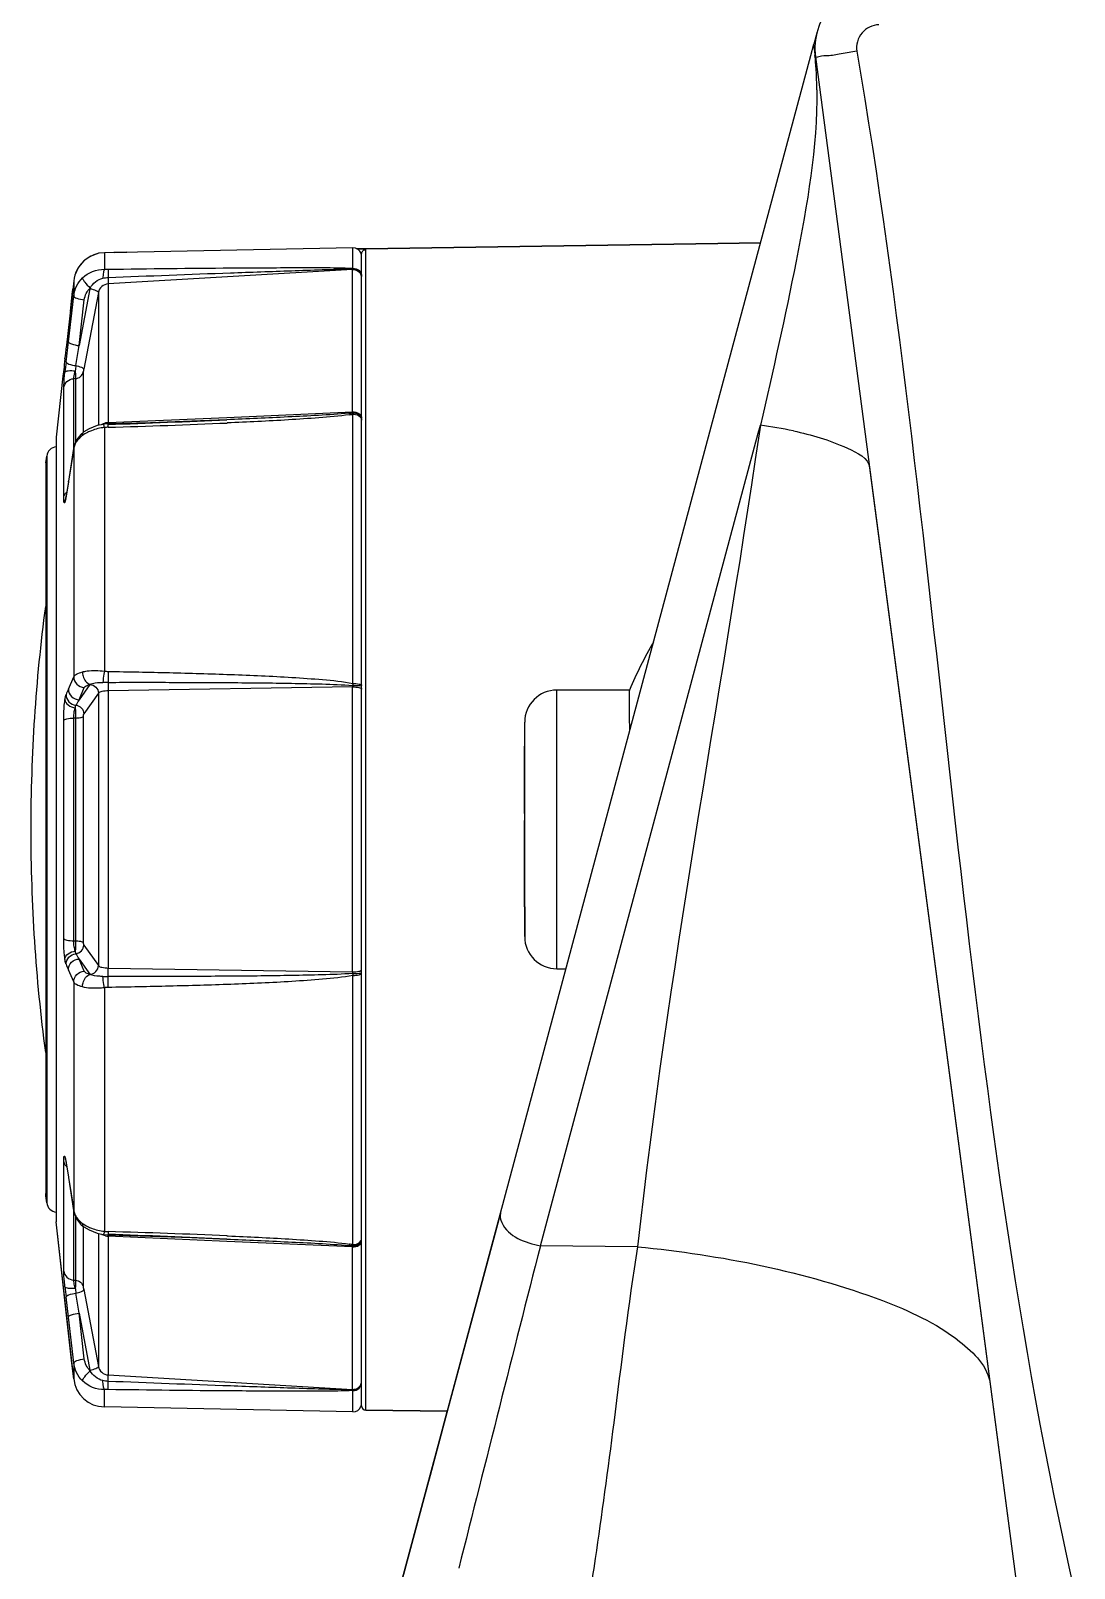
# Model space of a CAD drawing. Header units: millimetres. Extents: x 473 to 3963, y -1329 to 3488.
# Drawn here: x 492.9 to 541.5, y 1403 to 1474.7 of the extents above; entities that cross this region are included whole.
import ezdxf

# ---------------------------------------------------------------- set-up
doc = ezdxf.new("R2010")
doc.units = ezdxf.units.MM
doc.header["$LTSCALE"] = 392.37
doc.layers.get('0').update_dxf_attribs({"linetype": 'CONTINUOUS'})

msp = doc.modelspace()

# ---------------------------------------------------------------- linework, layer by layer
at = {"linetype": 'Continuous'}
for p, q in [((529.513, 1474.671), (529.359, 1474.094)), ((529.216, 1473.562), (529.359, 1474.094)), ((529.437, 1473.503), (529.359, 1474.094)), ((524.747, 1456.881), (529.216, 1473.562)), ((529.437, 1473.503), (538.926, 1401.423)), ((507.87, 1464.588), (496.285, 1464.366)), ((507.87, 1464.588), (496.285, 1464.365)), ((507.87, 1463.642), (507.87, 1464.588)), ((507.87, 1464.588), (507.87, 1464.588)), ((508.051, 1464.543), (508.476, 1464.549)), ((508.476, 1464.549), (508.051, 1464.543)), ((508.475, 1410.382), (508.476, 1464.51)), ((508.476, 1464.549), (524.88, 1464.79)), ((524.88, 1464.79), (508.476, 1464.549)), ((524.88, 1464.79), (526.873, 1464.819)), ((526.873, 1464.819), (524.88, 1464.79)), ((495.627, 1464.193), (495.486, 1464.094)), ((495.75, 1464.242), (495.649, 1464.206)), ((496.285, 1464.366), (496.023, 1464.336)), ((496.285, 1464.365), (496.285, 1464.366)), ((496.285, 1464.365), (496.285, 1463.595)), ((496.749, 1464.377), (497.325, 1464.386)), ((497.325, 1464.386), (496.749, 1464.377)), ((496.749, 1464.377), (496.749, 1464.375)), ((508.278, 1464.188), (508.278, 1464.31)), ((508.278, 1464.188), (508.278, 1464.31)), ((508.278, 1463.257), (508.278, 1464.188)), ((508.278, 1463.257), (508.278, 1464.188)), ((494.852, 1463.057), (494.52, 1460.06)), ((494.871, 1463.18), (494.852, 1463.057)), ((494.852, 1463.057), (494.852, 1462.349)), ((507.853, 1463.582), (496.468, 1462.909)), ((507.853, 1463.582), (507.854, 1463.608)), ((507.853, 1456.937), (507.853, 1463.582)), ((508.278, 1463.25), (508.278, 1463.257)), ((508.278, 1463.25), (508.278, 1463.257)), ((508.278, 1463.198), (508.278, 1463.25)), ((508.278, 1463.198), (508.278, 1463.25)), ((508.278, 1460.016), (508.278, 1463.198)), ((508.278, 1460.016), (508.278, 1463.198)), ((494.607, 1460.215), (494.852, 1462.349)), ((494.788, 1462.568), (494.695, 1461.641)), ((494.798, 1462.567), (494.788, 1462.568)), ((495.613, 1462.687), (495.104, 1460.032)), ((496.006, 1462.514), (495.319, 1458.93)), ((496.006, 1462.514), (496.006, 1456.311)), ((496.468, 1462.909), (496.468, 1456.445)), ((495.104, 1460.032), (495.349, 1462.166)), ((494.499, 1459.273), (494.607, 1460.215)), ((494.447, 1459.416), (494.432, 1459.284)), ((494.52, 1460.06), (494.512, 1459.987)), ((494.957, 1459.098), (495.104, 1460.032)), ((508.278, 1459.945), (508.278, 1460.016)), ((508.278, 1459.945), (508.278, 1460.016)), ((508.278, 1458.615), (508.278, 1459.945)), ((508.278, 1458.615), (508.278, 1459.945)), ((494.378, 1458.813), (494.354, 1458.61)), ((494.39, 1458.917), (494.378, 1458.813)), ((494.403, 1459.033), (494.39, 1458.917)), ((494.416, 1459.142), (494.403, 1459.033)), ((494.432, 1459.284), (494.416, 1459.142)), ((495.3, 1458.807), (495.3, 1456.003)), ((494.354, 1458.61), (494.038, 1455.766)), ((494.354, 1458.61), (494.038, 1455.766)), ((494.388, 1452.973), (494.388, 1458.063)), ((494.932, 1458.494), (494.854, 1458.489)), ((494.854, 1455.272), (494.854, 1458.489)), ((494.932, 1458.494), (494.932, 1455.509)), ((508.278, 1458.566), (508.278, 1458.615)), ((508.278, 1458.566), (508.278, 1458.615)), ((508.278, 1458.495), (508.278, 1458.566)), ((508.278, 1458.495), (508.278, 1458.566)), ((508.278, 1456.651), (508.278, 1458.495)), ((508.278, 1456.728), (508.278, 1458.495)), ((496.468, 1456.445), (501.988, 1456.684)), ((501.988, 1456.684), (507.853, 1456.937)), ((501.993, 1456.571), (501.993, 1456.571)), ((507.87, 1444.275), (507.87, 1456.833)), ((508.278, 1456.651), (508.278, 1456.728)), ((508.278, 1456.56), (508.278, 1456.651)), ((508.278, 1456.56), (508.278, 1456.651)), ((508.278, 1456.547), (508.278, 1456.56)), ((508.278, 1456.547), (508.278, 1456.56)), ((508.278, 1455.446), (508.278, 1456.547)), ((508.278, 1455.446), (508.278, 1456.547)), ((514.747, 1419.563), (524.747, 1456.881)), ((495.327, 1456.003), (495.185, 1455.885)), ((495.3, 1456.003), (495.3, 1455.981)), ((495.326, 1456.003), (495.327, 1456.003)), ((496.229, 1456.358), (496.229, 1456.358)), ((496.285, 1456.21), (496.285, 1444.851)), ((496.47, 1456.377), (496.454, 1456.376)), ((496.454, 1456.376), (496.454, 1456.376)), ((496.454, 1456.351), (496.454, 1456.376)), ((496.454, 1456.376), (496.454, 1456.376)), ((496.458, 1456.225), (496.454, 1456.351)), ((517.234, 1420.371), (526.768, 1455.951)), ((526.768, 1455.951), (526.865, 1456.314)), ((526.865, 1456.314), (526.806, 1455.912)), ((494.038, 1455.766), (494.038, 1455.446)), ((494.038, 1455.446), (494.038, 1455.316)), ((494.038, 1455.316), (494.038, 1455.272)), ((494.038, 1455.272), (494.038, 1421.751)), ((494.849, 1455.233), (494.61, 1453.709)), ((494.852, 1455.233), (494.613, 1453.709)), ((494.855, 1455.272), (494.849, 1455.233)), ((494.852, 1455.233), (494.855, 1455.272)), ((494.852, 1455.233), (494.852, 1444.582)), ((494.854, 1455.264), (494.854, 1455.272)), ((494.887, 1455.41), (494.855, 1455.272)), ((494.855, 1455.272), (494.855, 1455.272)), ((508.278, 1455.316), (508.278, 1455.446)), ((508.278, 1455.316), (508.278, 1455.446)), ((508.278, 1444.217), (508.278, 1455.316)), ((508.278, 1444.175), (508.278, 1455.316)), ((493.555, 1454.562), (493.548, 1454.44)), ((493.555, 1454.562), (493.548, 1454.44)), ((493.548, 1454.44), (493.548, 1454.289)), ((493.555, 1454.562), (493.594, 1454.876)), ((493.594, 1454.876), (493.555, 1454.562)), ((493.555, 1454.562), (493.555, 1454.351)), ((493.594, 1454.876), (493.594, 1454.662)), ((493.594, 1454.662), (493.594, 1454.562)), ((493.594, 1454.562), (493.594, 1454.44)), ((493.594, 1454.44), (493.594, 1454.289)), ((493.548, 1454.289), (493.548, 1454.231)), ((493.548, 1454.231), (493.548, 1420.7)), ((493.555, 1454.351), (493.555, 1454.289)), ((493.555, 1454.289), (493.555, 1420.642)), ((493.594, 1454.289), (493.594, 1420.642)), ((494.607, 1453.67), (494.505, 1453.022)), ((494.604, 1453.67), (494.579, 1453.511)), ((494.61, 1453.709), (494.604, 1453.67)), ((494.613, 1453.709), (494.607, 1453.67)), ((494.607, 1453.67), (494.61, 1453.709)), ((494.61, 1453.709), (494.61, 1453.709)), ((531.961, 1454.329), (537.587, 1411.593)), ((494.491, 1452.96), (494.479, 1452.898)), ((494.502, 1453.023), (494.491, 1452.96)), ((494.499, 1452.983), (494.502, 1453.023)), ((494.505, 1453.022), (494.499, 1452.983)), ((494.502, 1453.023), (494.502, 1453.023)), ((494.447, 1452.739), (494.471, 1452.862)), ((494.471, 1452.862), (494.471, 1452.862)), ((494.479, 1452.898), (494.474, 1452.877)), ((494.607, 1444.011), (494.852, 1444.582)), ((495.613, 1444.224), (495.104, 1443.512)), ((495.104, 1443.512), (495.349, 1444.084)), ((496.006, 1443.82), (495.319, 1442.859)), ((496.006, 1443.82), (496.006, 1431.112)), ((507.853, 1444.11), (496.468, 1443.93)), ((496.468, 1443.93), (496.468, 1431.001)), ((507.853, 1430.821), (507.853, 1444.11)), ((508.278, 1444.175), (508.278, 1444.217)), ((508.278, 1444.156), (508.278, 1444.175)), ((508.278, 1444.156), (508.278, 1444.175)), ((508.278, 1444.012), (508.278, 1444.156)), ((508.278, 1444.012), (508.278, 1444.156)), ((508.278, 1430.919), (508.278, 1444.012)), ((508.278, 1430.919), (508.278, 1444.012)), ((520.761, 1443.966), (517.378, 1443.966)), ((517.378, 1437.466), (517.378, 1443.966)), ((520.761, 1443.966), (520.761, 1443.95)), ((494.388, 1432.376), (494.388, 1442.555)), ((494.932, 1442.662), (494.854, 1442.66)), ((494.854, 1432.271), (494.854, 1442.66)), ((494.932, 1442.662), (494.932, 1432.269)), ((495.3, 1442.739), (495.3, 1432.192)), ((515.878, 1441.309), (515.878, 1442.465)), ((515.878, 1441.355), (515.868, 1441.355)), ((515.868, 1441.309), (515.868, 1441.355)), ((515.868, 1441.278), (515.868, 1441.309)), ((515.878, 1441.309), (515.868, 1441.309)), ((515.868, 1438.609), (515.868, 1441.278)), ((515.878, 1441.278), (515.878, 1441.309)), ((515.878, 1438.609), (515.878, 1441.278)), ((515.868, 1438.209), (515.868, 1438.609)), ((515.878, 1438.609), (515.868, 1438.609)), ((515.878, 1438.209), (515.878, 1438.609)), ((515.878, 1438.209), (515.868, 1438.209)), ((515.878, 1437.876), (515.868, 1437.876)), ((515.868, 1437.811), (515.868, 1437.876)), ((515.878, 1438.18), (515.878, 1438.209)), ((515.878, 1437.466), (515.878, 1438.18)), ((515.878, 1437.811), (515.868, 1437.811)), ((515.868, 1437.537), (515.868, 1437.811)), ((515.868, 1437.466), (515.868, 1437.537)), ((515.868, 1436.759), (515.868, 1437.466)), ((515.878, 1435.655), (515.878, 1437.466)), ((517.378, 1430.966), (517.378, 1437.466)), ((515.868, 1436.056), (515.868, 1436.759)), ((515.878, 1436.759), (515.868, 1436.759)), ((515.868, 1436.014), (515.868, 1436.056)), ((515.868, 1435.927), (515.868, 1436.014)), ((515.868, 1435.804), (515.868, 1435.927)), ((515.868, 1435.745), (515.868, 1435.804)), ((515.868, 1435.675), (515.868, 1435.745)), ((515.878, 1435.745), (515.868, 1435.745)), ((515.878, 1435.655), (515.868, 1435.655)), ((515.868, 1434.255), (515.868, 1435.655)), ((515.878, 1434.255), (515.878, 1435.655)), ((515.878, 1434.255), (515.868, 1434.255)), ((515.868, 1433.987), (515.868, 1434.255)), ((515.868, 1433.855), (515.868, 1433.987)), ((515.878, 1433.855), (515.868, 1433.855)), ((515.878, 1433.987), (515.878, 1434.255)), ((515.878, 1433.855), (515.878, 1433.987)), ((515.878, 1432.467), (515.878, 1433.855)), ((515.878, 1433.855), (515.878, 1432.467)), ((494.854, 1432.271), (494.932, 1432.269)), ((495.349, 1430.847), (495.104, 1431.419)), ((495.104, 1431.419), (495.613, 1430.707)), ((495.319, 1432.072), (496.006, 1431.112)), ((494.852, 1430.349), (494.607, 1430.92)), ((496.468, 1431.001), (507.853, 1430.821)), ((508.278, 1430.775), (508.278, 1430.919)), ((508.278, 1430.775), (508.278, 1430.919)), ((508.278, 1430.756), (508.278, 1430.775)), ((508.278, 1430.756), (508.278, 1430.775)), ((508.278, 1419.616), (508.278, 1430.756)), ((508.278, 1419.616), (508.278, 1430.756)), ((517.378, 1430.966), (517.802, 1430.966)), ((494.852, 1430.349), (494.852, 1419.699)), ((496.285, 1430.08), (496.285, 1418.721)), ((507.87, 1418.099), (507.87, 1430.656)), ((494.447, 1422.192), (494.471, 1422.068)), ((494.038, 1421.751), (494.038, 1419.659)), ((494.388, 1416.868), (494.388, 1421.958)), ((494.471, 1422.068), (494.471, 1422.068)), ((494.495, 1421.947), (494.502, 1421.908)), ((494.499, 1421.948), (494.505, 1421.909)), ((494.499, 1421.948), (494.502, 1421.908)), ((494.502, 1421.908), (494.502, 1421.908)), ((494.505, 1421.909), (494.607, 1421.261)), ((494.577, 1421.427), (494.604, 1421.261)), ((493.548, 1420.7), (493.548, 1420.642)), ((494.604, 1421.261), (494.61, 1421.222)), ((494.607, 1421.261), (494.613, 1421.222)), ((494.607, 1421.261), (494.61, 1421.222)), ((494.61, 1421.222), (494.849, 1419.698)), ((494.61, 1421.222), (494.61, 1421.222)), ((494.613, 1421.222), (494.852, 1419.699)), ((493.548, 1420.642), (493.548, 1420.491)), ((493.555, 1420.369), (493.548, 1420.491)), ((493.555, 1420.369), (493.548, 1420.491)), ((493.555, 1420.642), (493.555, 1420.58)), ((493.555, 1420.58), (493.555, 1420.369)), ((493.555, 1420.369), (493.594, 1420.055)), ((493.594, 1420.055), (493.555, 1420.369)), ((493.594, 1420.642), (493.594, 1420.491)), ((493.594, 1420.491), (493.594, 1420.369)), ((493.594, 1420.369), (493.594, 1420.269)), ((493.594, 1420.269), (493.594, 1420.055)), ((516.609, 1418.039), (517.234, 1420.371)), ((494.038, 1419.659), (494.038, 1419.616)), ((494.038, 1419.616), (494.038, 1419.486)), ((494.038, 1419.486), (494.038, 1419.166)), ((494.849, 1419.698), (494.855, 1419.659)), ((494.852, 1419.699), (494.855, 1419.659)), ((494.854, 1419.659), (494.854, 1419.667)), ((494.854, 1416.442), (494.854, 1419.659)), ((494.855, 1419.659), (494.884, 1419.532)), ((494.855, 1419.659), (494.855, 1419.659)), ((494.932, 1419.423), (494.932, 1416.438)), ((508.278, 1419.565), (508.278, 1419.616)), ((508.278, 1419.486), (508.278, 1419.616)), ((508.278, 1419.486), (508.278, 1419.565)), ((508.278, 1418.384), (508.278, 1419.486)), ((508.278, 1418.541), (508.278, 1419.486)), ((509.702, 1400.736), (514.747, 1419.563)), ((514.747, 1419.563), (514.499, 1418.636)), ((494.852, 1411.833), (494.038, 1419.166)), ((494.77, 1412.573), (494.038, 1419.166)), ((495.177, 1419.053), (495.209, 1419.027)), ((495.209, 1419.027), (495.327, 1418.928)), ((495.3, 1418.95), (495.3, 1418.928)), ((495.3, 1418.928), (495.3, 1416.124)), ((495.326, 1418.928), (495.327, 1418.928)), ((496.006, 1418.62), (496.006, 1412.417)), ((496.229, 1418.574), (496.229, 1418.574)), ((496.436, 1418.555), (496.454, 1418.555)), ((496.458, 1418.706), (496.454, 1418.58)), ((496.454, 1418.58), (496.454, 1418.555)), ((496.454, 1418.555), (496.47, 1418.554)), ((496.454, 1418.555), (496.454, 1418.555)), ((501.999, 1418.509), (502.049, 1418.507)), ((508.278, 1418.384), (508.278, 1418.541)), ((514.499, 1418.636), (512.253, 1410.255)), ((496.468, 1418.486), (496.468, 1412.022)), ((501.988, 1418.247), (496.468, 1418.486)), ((507.853, 1417.994), (501.988, 1418.247)), ((501.993, 1418.36), (501.993, 1418.36)), ((507.853, 1411.349), (507.853, 1417.994)), ((508.278, 1418.371), (508.278, 1418.384)), ((508.278, 1418.371), (508.278, 1418.384)), ((508.278, 1418.28), (508.278, 1418.371)), ((508.278, 1418.28), (508.278, 1418.371)), ((508.278, 1411.733), (508.278, 1418.28)), ((508.278, 1411.733), (508.278, 1418.28)), ((521.143, 1417.999), (516.609, 1418.039)), ((494.854, 1416.442), (494.932, 1416.438)), ((494.607, 1414.716), (494.499, 1415.658)), ((495.104, 1414.899), (494.957, 1415.834)), ((495.319, 1416.001), (496.006, 1412.417)), ((494.852, 1412.582), (494.607, 1414.716)), ((495.349, 1412.765), (495.104, 1414.899)), ((495.104, 1414.899), (495.613, 1412.244)), ((494.852, 1411.833), (494.77, 1412.573)), ((494.852, 1412.582), (494.852, 1411.833)), ((496.285, 1410.526), (496.285, 1411.336)), ((496.468, 1412.022), (507.853, 1411.349)), ((507.854, 1411.323), (507.853, 1411.349)), ((508.278, 1411.681), (508.278, 1411.733)), ((508.278, 1411.681), (508.278, 1411.733)), ((508.278, 1411.674), (508.278, 1411.681)), ((508.278, 1411.674), (508.278, 1411.681)), ((508.278, 1411.634), (508.278, 1411.674)), ((508.278, 1410.742), (508.278, 1411.674)), ((508.278, 1410.846), (508.278, 1411.634)), ((537.587, 1411.593), (538.926, 1401.423)), ((507.87, 1410.303), (507.87, 1411.289)), ((508.278, 1410.703), (508.278, 1410.846)), ((508.278, 1410.703), (508.278, 1410.742)), ((508.278, 1410.582), (508.278, 1410.703)), ((508.278, 1410.582), (508.278, 1410.703)), ((507.87, 1410.303), (496.285, 1410.526)), ((508.475, 1410.382), (512.272, 1410.326)), ((512.272, 1410.326), (508.475, 1410.382)), ((512.253, 1410.255), (511.467, 1407.323)), ((511.467, 1407.323), (512.252, 1410.252)), ((512.252, 1410.252), (512.272, 1410.326)), ((512.252, 1410.252), (512.272, 1410.326)), ((512.252, 1410.252), (512.272, 1410.326)), ((512.272, 1410.326), (512.253, 1410.255)), ((512.272, 1410.326), (512.253, 1410.255)), ((511.467, 1407.323), (511.35, 1406.886)), ((511.35, 1406.886), (509.702, 1400.736))]:
    msp.add_line(p, q, dxfattribs=at)
for points in [[(496.285, 1464.366), (496.027, 1464.338), (495.654, 1464.21), (495.327, 1463.986), (495.072, 1463.683), (494.907, 1463.323), (494.871, 1463.18)], [(495.649, 1464.206), (495.643, 1464.204), (495.627, 1464.193)], [(496.023, 1464.336), (496.016, 1464.336), (495.977, 1464.322)], [(495.62, 1462.718), (495.616, 1462.703), (495.613, 1462.687)], [(501.993, 1456.571), (500.357, 1456.505), (498.436, 1456.437), (496.47, 1456.377)], [(495.185, 1455.885), (495.001, 1455.66), (494.887, 1455.41)], [(496.229, 1456.358), (495.953, 1456.3), (495.575, 1456.153), (495.326, 1456.003)], [(496.454, 1456.376), (496.289, 1456.365), (496.229, 1456.358)], [(494.579, 1453.511), (494.534, 1453.226), (494.502, 1453.023)], [(494.474, 1452.877), (494.471, 1452.864), (494.471, 1452.862)], [(495.62, 1444.232), (495.616, 1444.228), (495.613, 1444.224)], [(495.613, 1430.707), (495.616, 1430.703), (495.62, 1430.699)], [(494.471, 1422.069), (494.47, 1422.07), (494.474, 1422.057), (494.482, 1422.019), (494.493, 1421.958), (494.495, 1421.947)], [(494.502, 1421.908), (494.532, 1421.712), (494.577, 1421.427)], [(494.884, 1419.532), (494.996, 1419.28), (495.177, 1419.053)], [(495.326, 1418.928), (495.568, 1418.782), (495.945, 1418.634), (496.229, 1418.574)], [(496.229, 1418.574), (496.279, 1418.567), (496.436, 1418.555)], [(496.47, 1418.554), (498.429, 1418.494), (500.354, 1418.426), (501.993, 1418.36)], [(495.613, 1412.244), (495.616, 1412.228), (495.62, 1412.213)]]:
    msp.add_lwpolyline(points, dxfattribs=at)
for centre, radius, start, end in [((532.411, 1473.894), 3, 90.5, 187.5), ((511.89, 1471.785), 17.613, 3.54807, 5.80292), ((512.985, 1471.866), 16.515, 0.35249, 3.50058), ((507.878, 1464.188), 0.4, 22.3527, 91.09295), ((507.878, 1464.188), 0.4, 17.35166, 91.1236), ((496.314, 1462.895), 1.47, 91.1153, 168.81043), ((496.779, 1462.377), 2, 90.84, 91.377), ((507.876, 1464.188), 0.402, 0.06582, 17.25823), ((507.9, 1463.196), 0.378, 7.96203, 24.10399), ((507.91, 1463.198), 0.368, 0.02669, 7.95649), ((496.768, 1462.37), 1.99, 172.817, 174.28253), ((496.779, 1462.377), 2, 173.06302, 174.28941), ((496.779, 1462.377), 2, 172.12249, 173.06302), ((496.775, 1462.369), 1.998, 171.67452, 172.81728), ((496.775, 1462.369), 1.998, 171.67452, 172.81728), ((299.873, 1481.627), 195.838, 353.48771, 353.65583), ((530.796, 1455.105), 36.536, 173.44928, 174.2048), ((511.227, 1457.084), 16.395, 172.94424, 173.79032), ((465.286, 2312.608), 856.824, 272.084691, 272.455361), ((506.354, 1472.291), 15.472, 274.93221, 275.36701), ((506.807, 1463.138), 6.394, 278.02845, 279.5692), ((506.706, 1468.523), 11.688, 275.37727, 275.63383), ((510.14, 1456.938), 2.287, 180.01414, 181.15695), ((508.039, 1456.536), 0.241, 26.79568, 30.46135), ((496.496, 1455.755), 0.69, 94.27792, 103.23423), ((496.498, 1455.74), 0.705, 92.44225, 94.32716), ((485.928, 1830.597), 374.521, 271.61117, 272.4613), ((524.546, 1437.831), 18.628, 78.04156, 82.8498), ((494.09, 1454.816), 0.5, 96.13351, 173), ((494.09, 1454.816), 0.5, 96.13352, 173), ((495.584, 1455.117), 0.741, 168.08732, 170.99826), ((491.14, 1453.509), 3.4, 349.3705, 351.10251), ((492.028, 1453.346), 2.496, 349.13491, 349.29316), ((572.852, 1437.466), 80, 172.52774, 180), ((539.174, 1436.158), 20, 149.85155, 157.02155), ((496.61, 1419.639), 24.687, 90.36192, 90.91607), ((527.801, 1429.765), 36.122, 156.77321, 157.21232), ((514.345, 1444.104), 6.492, 179.31115, 179.94413), ((517.828, 1442.497), 10.115, 169.8725, 170.41092), ((517.378, 1442.466), 1.5, 90, 180), ((333.167, 1441.737), 187.607, 0.09965, 0.67577), ((555.183, 1408.213), 69.682, 149.5641, 149.80364), ((572.852, 1437.466), 80, 180, 187.47226), ((517.378, 1432.466), 1.5, 180, 270), ((555.182, 1466.717), 69.681, 210.19636, 210.4359), ((527.803, 1445.167), 36.124, 202.7877, 203.22678), ((514.349, 1430.827), 6.496, 180.05613, 180.68874), ((517.958, 1432.457), 10.247, 189.59234, 190.12382), ((496.619, 1456.084), 25.479, 269.09293, 269.62984), ((492.577, 1421.694), 1.937, 11.29834, 11.96376), ((494.09, 1420.116), 0.5, 187, 263.86649), ((494.09, 1420.116), 0.5, 187, 263.86648), ((495.584, 1419.815), 0.741, 189.00174, 191.91302), ((496.496, 1419.176), 0.69, 256.82243, 265.72558), ((465.286, 562.333), 856.814, 87.544641, 87.915312), ((485.915, 1043.952), 374.903, 87.54115, 88.38851), ((496.498, 1419.191), 0.705, 265.67706, 267.55776), ((506.496, 1404.21), 13.896, 84.39234, 85.05815), ((506.818, 1411.864), 6.323, 80.42547, 81.9122), ((510.139, 1417.993), 2.286, 178.84291, 179.98628), ((508.039, 1418.395), 0.241, 329.53875, 333.20433), ((7131.221, -264.303), 6825.201, 165.7301095, 165.8603018), ((530.724, 1419.818), 36.463, 185.79444, 186.55148), ((511.216, 1417.846), 16.383, 186.20936, 187.05606), ((496.313, 1411.996), 1.47, 186.33899, 268.9), ((507.9, 1411.735), 0.377, 335.8915, 350.98408), ((507.908, 1411.734), 0.369, 350.97846, 359.96303), ((507.878, 1410.703), 0.4, 337.225, 360), ((507.878, 1410.703), 0.4, 268.9, 337.225), ((508.478, 1410.582), 0.2, 180, 269.16)]:
    msp.add_arc(centre, radius, start, end, dxfattribs=at)
for points, knots in [([(532.385, 1475.001), (532.095, 1474.988), (531.497, 1474.7), (531.315, 1474.051), (531.364, 1473.759)], [0, 0, 0, 0, 0.494521, 1, 1, 1, 1]), ([(531.364, 1473.759), (531.119, 1473.717), (530.68, 1473.655), (530.04, 1473.525), (529.735, 1473.559), (529.443, 1473.453), (529.437, 1473.503)], [0, 0, 0, 0, 0.383002, 0.707006, 0.923287, 1, 1, 1, 1]), ([(529.5, 1471.968), (529.518, 1469.282), (528.603, 1464.014), (527.46, 1458.856), (526.865, 1456.314)], [0, 0, 0, 0, 0.507069, 1, 1, 1, 1]), ([(508.476, 1464.51), (508.476, 1464.517), (508.433, 1464.526), (508.37, 1464.53), (508.231, 1464.534), (508.127, 1464.534), (508.065, 1464.534)], [0, 0, 0, 0, 0.053996, 0.229682, 0.550701, 1, 1, 1, 1]), ([(508.278, 1464.31), (508.278, 1464.361), (508.32, 1464.468), (508.427, 1464.509), (508.478, 1464.51)], [0, 0, 0, 0, 0.499674, 1, 1, 1, 1]), ([(496.458, 1463.594), (498.364, 1463.619), (501.221, 1463.656), (505.024, 1463.668), (506.924, 1463.681), (507.87, 1463.642)], [0, 0, 0, 0, 0.500872, 0.751053, 1, 1, 1, 1]), ([(508.256, 1464.299), (508.262, 1464.303), (508.264, 1464.306), (508.278, 1464.312), (508.278, 1464.31)], [0, 0, 0, 0, 0.774093, 1, 1, 1, 1]), ([(495.262, 1463.187), (495.261, 1463.161), (495.297, 1463.092), (495.407, 1462.932), (495.528, 1462.804), (495.62, 1462.718)], [0, 0, 0, 0, 0.132395, 0.365713, 1, 1, 1, 1]), ([(496.285, 1463.595), (496.256, 1463.551), (496.235, 1463.403), (496.219, 1463.265), (496.215, 1463.176)], [0, 0, 0, 0, 0.371108, 1, 1, 1, 1]), ([(496.458, 1463.594), (496.457, 1463.576), (496.453, 1463.449), (496.453, 1463.321), (496.454, 1463.211)], [0, 0, 0, 0, 0.137444, 1, 1, 1, 1]), ([(496.454, 1463.211), (498.355, 1463.285), (501.205, 1463.395), (505.005, 1463.525), (506.904, 1463.594), (507.854, 1463.608)], [0, 0, 0, 0, 0.500214, 0.750251, 1, 1, 1, 1]), ([(496.454, 1463.211), (496.456, 1463.177), (496.461, 1463.077), (496.467, 1462.976), (496.468, 1462.909)], [0, 0, 0, 0, 0.337165, 1, 1, 1, 1]), ([(507.853, 1463.582), (507.933, 1463.587), (508.098, 1463.548), (508.213, 1463.422), (508.245, 1463.35)], [0, 0, 0, 0, 0.50497, 1, 1, 1, 1]), ([(507.854, 1463.608), (507.856, 1463.614), (507.861, 1463.626), (507.867, 1463.637), (507.87, 1463.642)], [0, 0, 0, 0, 0.550467, 1, 1, 1, 1]), ([(507.854, 1463.608), (507.958, 1463.614), (508.173, 1463.553), (508.278, 1463.346), (508.278, 1463.25)], [0, 0, 0, 0, 0.519659, 1, 1, 1, 1]), ([(507.87, 1463.642), (507.973, 1463.644), (508.186, 1463.567), (508.278, 1463.357), (508.278, 1463.257)], [0, 0, 0, 0, 0.506589, 1, 1, 1, 1]), ([(494.852, 1462.349), (494.852, 1462.328), (494.905, 1462.278), (495.067, 1462.211), (495.23, 1462.179), (495.349, 1462.166)], [0, 0, 0, 0, 0.119977, 0.340428, 1, 1, 1, 1]), ([(495.613, 1462.687), (495.708, 1462.67), (495.837, 1462.636), (495.964, 1462.573), (496.006, 1462.532), (496.006, 1462.514)], [0, 0, 0, 0, 0.654643, 0.877273, 1, 1, 1, 1]), ([(496.468, 1462.909), (496.36, 1462.903), (496.144, 1462.819), (496.026, 1462.618), (496.006, 1462.514)], [0, 0, 0, 0, 0.50479, 1, 1, 1, 1]), ([(494.607, 1460.215), (494.607, 1460.193), (494.66, 1460.143), (494.822, 1460.077), (494.984, 1460.045), (495.104, 1460.032)], [0, 0, 0, 0, 0.119949, 0.340388, 1, 1, 1, 1]), ([(494.388, 1458.063), (494.388, 1458.098), (494.401, 1458.343), (494.426, 1458.586), (494.447, 1458.794)], [0, 0, 0, 0, 0.145556, 1, 1, 1, 1]), ([(494.447, 1458.794), (494.451, 1458.813), (494.509, 1458.844), (494.665, 1458.869), (494.818, 1458.867), (494.929, 1458.857)], [0, 0, 0, 0, 0.114445, 0.331734, 1, 1, 1, 1]), ([(494.499, 1459.273), (494.498, 1459.253), (494.546, 1459.207), (494.696, 1459.143), (494.846, 1459.112), (494.957, 1459.098)], [0, 0, 0, 0, 0.119406, 0.337175, 1, 1, 1, 1]), ([(494.854, 1458.489), (494.854, 1458.507), (494.871, 1458.632), (494.902, 1458.753), (494.929, 1458.857)], [0, 0, 0, 0, 0.145487, 1, 1, 1, 1]), ([(494.929, 1458.857), (494.929, 1458.816), (494.93, 1458.695), (494.932, 1458.574), (494.932, 1458.494)], [0, 0, 0, 0, 0.336589, 1, 1, 1, 1]), ([(494.932, 1458.494), (495.018, 1458.499), (495.19, 1458.564), (495.284, 1458.724), (495.3, 1458.807)], [0, 0, 0, 0, 0.50622, 1, 1, 1, 1]), ([(494.957, 1459.098), (495.045, 1459.08), (495.155, 1459.045), (495.318, 1458.976), (495.319, 1458.93)], [0, 0, 0, 0, 0.662055, 1, 1, 1, 1]), ([(495.319, 1458.93), (495.316, 1458.917), (495.31, 1458.876), (495.3, 1458.835), (495.3, 1458.807)], [0, 0, 0, 0, 0.307124, 1, 1, 1, 1]), ([(494.388, 1458.063), (494.401, 1458.172), (494.514, 1458.391), (494.741, 1458.482), (494.854, 1458.489)], [0, 0, 0, 0, 0.493441, 1, 1, 1, 1]), ([(507.685, 1456.876), (506.738, 1456.794), (504.84, 1456.703), (502.942, 1456.612), (501.993, 1456.571)], [0, 0, 0, 0, 0.500004, 1, 1, 1, 1]), ([(507.7, 1456.806), (507.23, 1456.739), (506.283, 1456.66), (504.387, 1456.532), (502.962, 1456.464), (502.012, 1456.422)], [0, 0, 0, 0, 0.249528, 0.499592, 1, 1, 1, 1]), ([(507.853, 1456.937), (507.956, 1456.942), (508.15, 1456.908), (508.278, 1456.732), (508.278, 1456.651)], [0, 0, 0, 0, 0.558271, 1, 1, 1, 1]), ([(507.854, 1456.892), (507.942, 1456.896), (508.116, 1456.86), (508.239, 1456.723), (508.263, 1456.647)], [0, 0, 0, 0, 0.526088, 1, 1, 1, 1]), ([(507.87, 1456.833), (507.909, 1456.833), (508.049, 1456.821), (508.195, 1456.746), (508.246, 1456.658)], [0, 0, 0, 0, 0.27854, 1, 1, 1, 1]), ([(495.262, 1455.841), (495.225, 1455.814), (495.091, 1455.707), (494.979, 1455.568), (494.923, 1455.455)], [0, 0, 0, 0, 0.265727, 1, 1, 1, 1]), ([(495.262, 1455.841), (495.262, 1455.858), (495.265, 1455.917), (495.292, 1455.978), (495.326, 1456.003)], [0, 0, 0, 0, 0.293428, 1, 1, 1, 1]), ([(496.285, 1456.21), (496.079, 1456.19), (495.808, 1456.124), (495.558, 1456.013), (495.498, 1455.983)], [0, 0, 0, 0, 0.757274, 1, 1, 1, 1]), ([(528.406, 1456.054), (529.268, 1455.871), (530.43, 1455.532), (531.9, 1454.787), (531.961, 1454.329)], [0, 0, 0, 0, 0.655575, 1, 1, 1, 1]), ([(494.447, 1452.739), (494.442, 1452.726), (494.441, 1452.698), (494.401, 1452.7), (494.402, 1452.759), (494.394, 1452.792), (494.392, 1452.818)], [0, 0, 0, 0, 0.238198, 0.326842, 0.561049, 1, 1, 1, 1]), ([(494.852, 1444.582), (494.876, 1444.638), (495.018, 1444.738), (495.167, 1444.786), (495.262, 1444.812)], [0, 0, 0, 0, 0.379273, 1, 1, 1, 1]), ([(494.852, 1444.582), (494.852, 1444.457), (494.962, 1444.196), (495.221, 1444.088), (495.349, 1444.084)], [0, 0, 0, 0, 0.494969, 1, 1, 1, 1]), ([(495.262, 1444.812), (495.261, 1444.747), (495.29, 1444.517), (495.455, 1444.274), (495.62, 1444.232)], [0, 0, 0, 0, 0.27691, 1, 1, 1, 1]), ([(495.262, 1444.812), (495.334, 1444.831), (495.672, 1444.895), (496.018, 1444.878), (496.285, 1444.851)], [0, 0, 0, 0, 0.217379, 1, 1, 1, 1]), ([(495.62, 1444.232), (495.654, 1444.249), (495.847, 1444.312), (496.052, 1444.32), (496.215, 1444.323)], [0, 0, 0, 0, 0.191872, 1, 1, 1, 1]), ([(496.285, 1444.851), (496.277, 1444.802), (496.249, 1444.627), (496.224, 1444.451), (496.215, 1444.323)], [0, 0, 0, 0, 0.276791, 1, 1, 1, 1]), ([(496.458, 1444.835), (496.457, 1444.789), (496.454, 1444.619), (496.453, 1444.449), (496.454, 1444.325)], [0, 0, 0, 0, 0.270742, 1, 1, 1, 1]), ([(496.454, 1444.325), (497.404, 1444.327), (499.305, 1444.328), (502.156, 1444.316), (504.531, 1444.294), (506.43, 1444.25), (507.381, 1444.221), (507.854, 1444.182)], [0, 0, 0, 0, 0.250044, 0.500074, 0.75008, 0.875066, 1, 1, 1, 1]), ([(496.454, 1444.325), (496.456, 1444.298), (496.465, 1444.166), (496.467, 1444.034), (496.468, 1443.93)], [0, 0, 0, 0, 0.208904, 1, 1, 1, 1]), ([(496.458, 1444.835), (497.411, 1444.82), (499.317, 1444.783), (502.174, 1444.698), (504.555, 1444.597), (506.453, 1444.459), (507.404, 1444.373), (507.87, 1444.275)], [0, 0, 0, 0, 0.250083, 0.500147, 0.750173, 0.875155, 1, 1, 1, 1]), ([(494.447, 1443.521), (494.45, 1443.547), (494.463, 1443.626), (494.478, 1443.706), (494.499, 1443.756)], [0, 0, 0, 0, 0.325837, 1, 1, 1, 1]), ([(494.499, 1443.756), (494.498, 1443.637), (494.597, 1443.389), (494.836, 1443.273), (494.957, 1443.261)], [0, 0, 0, 0, 0.49454, 1, 1, 1, 1]), ([(494.607, 1444.011), (494.606, 1443.885), (494.716, 1443.624), (494.976, 1443.516), (495.104, 1443.512)], [0, 0, 0, 0, 0.494967, 1, 1, 1, 1]), ([(495.349, 1444.084), (495.365, 1444.12), (495.459, 1444.184), (495.557, 1444.215), (495.62, 1444.232)], [0, 0, 0, 0, 0.377328, 1, 1, 1, 1]), ([(495.613, 1444.224), (495.715, 1444.219), (495.919, 1444.128), (496.006, 1443.92), (496.006, 1443.82)], [0, 0, 0, 0, 0.50321, 1, 1, 1, 1]), ([(496.468, 1443.93), (496.367, 1443.928), (496.216, 1443.91), (496.04, 1443.868), (496.006, 1443.82)], [0, 0, 0, 0, 0.63012, 1, 1, 1, 1]), ([(507.853, 1444.11), (507.953, 1444.111), (508.091, 1444.1), (508.229, 1444.066), (508.278, 1444.029), (508.278, 1444.012)], [0, 0, 0, 0, 0.667222, 0.886758, 1, 1, 1, 1]), ([(507.854, 1444.182), (507.905, 1444.182), (508, 1444.18), (508.13, 1444.179), (508.216, 1444.166), (508.267, 1444.167), (508.277, 1444.157)], [0, 0, 0, 0, 0.362222, 0.678674, 0.901945, 1, 1, 1, 1]), ([(507.87, 1444.275), (507.966, 1444.276), (508.08, 1444.266), (508.278, 1444.222), (508.278, 1444.175)], [0, 0, 0, 0, 0.674403, 1, 1, 1, 1]), ([(508.277, 1444.157), (508.277, 1444.157), (508.277, 1444.157), (508.278, 1444.156), (508.278, 1444.156)], [0, 0, 0, 0, 0.553054, 1, 1, 1, 1]), ([(494.388, 1442.555), (494.388, 1442.643), (494.394, 1442.965), (494.413, 1443.288), (494.447, 1443.521)], [0, 0, 0, 0, 0.270865, 1, 1, 1, 1]), ([(494.447, 1443.521), (494.453, 1443.424), (494.594, 1443.223), (494.81, 1443.154), (494.929, 1443.143)], [0, 0, 0, 0, 0.450594, 1, 1, 1, 1]), ([(494.854, 1442.66), (494.854, 1442.705), (494.861, 1442.867), (494.888, 1443.031), (494.929, 1443.143)], [0, 0, 0, 0, 0.271159, 1, 1, 1, 1]), ([(494.929, 1443.143), (494.931, 1443.156), (494.938, 1443.196), (494.945, 1443.236), (494.957, 1443.261)], [0, 0, 0, 0, 0.325403, 1, 1, 1, 1]), ([(494.929, 1443.143), (494.929, 1443.109), (494.931, 1442.949), (494.932, 1442.788), (494.932, 1442.662)], [0, 0, 0, 0, 0.211568, 1, 1, 1, 1]), ([(494.957, 1443.261), (495.053, 1443.249), (495.24, 1443.152), (495.319, 1442.955), (495.319, 1442.859)], [0, 0, 0, 0, 0.503689, 1, 1, 1, 1]), ([(494.388, 1442.555), (494.397, 1442.574), (494.452, 1442.605), (494.605, 1442.648), (494.749, 1442.659), (494.854, 1442.66)], [0, 0, 0, 0, 0.129312, 0.351837, 1, 1, 1, 1]), ([(494.932, 1442.662), (495.013, 1442.663), (495.132, 1442.677), (495.272, 1442.703), (495.3, 1442.739)], [0, 0, 0, 0, 0.634924, 1, 1, 1, 1]), ([(495.319, 1442.859), (495.315, 1442.855), (495.303, 1442.815), (495.3, 1442.774), (495.3, 1442.739)], [0, 0, 0, 0, 0.143654, 1, 1, 1, 1]), ([(494.447, 1431.41), (494.437, 1431.478), (494.401, 1431.798), (494.388, 1432.122), (494.388, 1432.376)], [0, 0, 0, 0, 0.211745, 1, 1, 1, 1]), ([(494.388, 1432.376), (494.397, 1432.357), (494.452, 1432.326), (494.605, 1432.283), (494.749, 1432.272), (494.854, 1432.271)], [0, 0, 0, 0, 0.129312, 0.351837, 1, 1, 1, 1]), ([(494.929, 1431.788), (494.917, 1431.821), (494.871, 1431.978), (494.854, 1432.142), (494.854, 1432.271)], [0, 0, 0, 0, 0.213476, 1, 1, 1, 1]), ([(494.932, 1432.269), (494.932, 1432.226), (494.932, 1432.066), (494.931, 1431.905), (494.929, 1431.788)], [0, 0, 0, 0, 0.27066, 1, 1, 1, 1]), ([(494.932, 1432.269), (495.013, 1432.268), (495.132, 1432.254), (495.272, 1432.228), (495.3, 1432.192)], [0, 0, 0, 0, 0.634925, 1, 1, 1, 1]), ([(495.3, 1432.192), (495.3, 1432.179), (495.303, 1432.139), (495.303, 1432.094), (495.319, 1432.072)], [0, 0, 0, 0, 0.314094, 1, 1, 1, 1]), ([(494.447, 1431.41), (494.453, 1431.507), (494.594, 1431.708), (494.81, 1431.777), (494.929, 1431.788)], [0, 0, 0, 0, 0.450604, 1, 1, 1, 1]), ([(494.499, 1431.175), (494.493, 1431.188), (494.469, 1431.265), (494.456, 1431.344), (494.447, 1431.41)], [0, 0, 0, 0, 0.171315, 1, 1, 1, 1]), ([(494.499, 1431.175), (494.498, 1431.294), (494.597, 1431.542), (494.836, 1431.658), (494.957, 1431.67)], [0, 0, 0, 0, 0.494548, 1, 1, 1, 1]), ([(494.607, 1430.92), (494.606, 1431.046), (494.716, 1431.307), (494.976, 1431.415), (495.104, 1431.419)], [0, 0, 0, 0, 0.494967, 1, 1, 1, 1]), ([(494.957, 1431.67), (494.954, 1431.677), (494.94, 1431.715), (494.934, 1431.755), (494.929, 1431.788)], [0, 0, 0, 0, 0.171944, 1, 1, 1, 1]), ([(494.957, 1431.67), (495.053, 1431.682), (495.24, 1431.779), (495.319, 1431.976), (495.319, 1432.072)], [0, 0, 0, 0, 0.503686, 1, 1, 1, 1]), ([(494.852, 1430.349), (494.852, 1430.474), (494.962, 1430.735), (495.221, 1430.843), (495.349, 1430.847)], [0, 0, 0, 0, 0.494968, 1, 1, 1, 1]), ([(495.262, 1430.119), (495.261, 1430.184), (495.291, 1430.414), (495.455, 1430.657), (495.62, 1430.699)], [0, 0, 0, 0, 0.276907, 1, 1, 1, 1]), ([(495.62, 1430.699), (495.557, 1430.716), (495.459, 1430.747), (495.365, 1430.811), (495.349, 1430.847)], [0, 0, 0, 0, 0.622672, 1, 1, 1, 1]), ([(495.613, 1430.707), (495.715, 1430.712), (495.919, 1430.803), (496.006, 1431.011), (496.006, 1431.112)], [0, 0, 0, 0, 0.50321, 1, 1, 1, 1]), ([(496.215, 1430.608), (496.154, 1430.609), (495.955, 1430.618), (495.746, 1430.638), (495.62, 1430.699)], [0, 0, 0, 0, 0.30279, 1, 1, 1, 1]), ([(496.006, 1431.112), (496.04, 1431.063), (496.216, 1431.021), (496.367, 1431.003), (496.468, 1431.001)], [0, 0, 0, 0, 0.369874, 1, 1, 1, 1]), ([(496.454, 1430.606), (496.456, 1430.633), (496.465, 1430.765), (496.467, 1430.897), (496.468, 1431.001)], [0, 0, 0, 0, 0.208912, 1, 1, 1, 1]), ([(507.854, 1430.749), (507.381, 1430.71), (506.43, 1430.681), (504.531, 1430.638), (502.156, 1430.615), (499.305, 1430.603), (497.404, 1430.604), (496.454, 1430.606)], [0, 0, 0, 0, 0.124934, 0.24992, 0.499926, 0.749956, 1, 1, 1, 1]), ([(507.853, 1430.821), (507.953, 1430.82), (508.091, 1430.831), (508.229, 1430.865), (508.278, 1430.902), (508.278, 1430.919)], [0, 0, 0, 0, 0.667222, 0.886758, 1, 1, 1, 1]), ([(507.854, 1430.749), (507.905, 1430.749), (508, 1430.751), (508.13, 1430.752), (508.216, 1430.765), (508.267, 1430.764), (508.277, 1430.774)], [0, 0, 0, 0, 0.362235, 0.678693, 0.90196, 1, 1, 1, 1]), ([(507.87, 1430.656), (507.966, 1430.655), (508.08, 1430.666), (508.278, 1430.709), (508.278, 1430.756)], [0, 0, 0, 0, 0.674402, 1, 1, 1, 1]), ([(508.277, 1430.774), (508.277, 1430.774), (508.277, 1430.774), (508.278, 1430.775), (508.278, 1430.775)], [0, 0, 0, 0, 0.552987, 1, 1, 1, 1]), ([(495.262, 1430.119), (495.167, 1430.145), (495.018, 1430.193), (494.876, 1430.293), (494.852, 1430.349)], [0, 0, 0, 0, 0.620727, 1, 1, 1, 1]), ([(496.285, 1430.08), (496.191, 1430.071), (495.851, 1430.043), (495.501, 1430.054), (495.262, 1430.119)], [0, 0, 0, 0, 0.276033, 1, 1, 1, 1]), ([(496.285, 1430.08), (496.277, 1430.129), (496.249, 1430.304), (496.224, 1430.48), (496.215, 1430.608)], [0, 0, 0, 0, 0.276791, 1, 1, 1, 1]), ([(496.458, 1430.096), (496.457, 1430.142), (496.454, 1430.312), (496.453, 1430.482), (496.454, 1430.606)], [0, 0, 0, 0, 0.270756, 1, 1, 1, 1]), ([(507.87, 1430.656), (507.404, 1430.558), (506.453, 1430.472), (504.555, 1430.334), (502.174, 1430.233), (499.317, 1430.148), (497.411, 1430.111), (496.458, 1430.096)], [0, 0, 0, 0, 0.124845, 0.249827, 0.499853, 0.749917, 1, 1, 1, 1]), ([(494.392, 1422.113), (494.394, 1422.138), (494.402, 1422.172), (494.4, 1422.231), (494.441, 1422.233), (494.442, 1422.206), (494.447, 1422.192)], [0, 0, 0, 0, 0.439153, 0.673603, 0.762147, 1, 1, 1, 1]), ([(494.923, 1419.476), (494.941, 1419.44), (495.028, 1419.29), (495.155, 1419.167), (495.262, 1419.091)], [0, 0, 0, 0, 0.236697, 1, 1, 1, 1]), ([(514.747, 1419.563), (514.709, 1419.422), (514.93, 1418.524), (515.923, 1418.187), (516.609, 1418.039)], [0, 0, 0, 0, 0.172103, 1, 1, 1, 1]), ([(495.262, 1419.091), (495.262, 1419.073), (495.265, 1419.014), (495.292, 1418.953), (495.326, 1418.928)], [0, 0, 0, 0, 0.293405, 1, 1, 1, 1]), ([(495.499, 1418.948), (495.558, 1418.918), (495.808, 1418.807), (496.079, 1418.741), (496.285, 1418.721)], [0, 0, 0, 0, 0.242737, 1, 1, 1, 1]), ([(502.049, 1418.507), (502.994, 1418.466), (504.412, 1418.398), (506.298, 1418.27), (507.241, 1418.191), (507.708, 1418.124)], [0, 0, 0, 0, 0.500413, 0.750479, 1, 1, 1, 1]), ([(501.993, 1418.36), (502.944, 1418.319), (504.844, 1418.228), (506.745, 1418.137), (507.693, 1418.054)], [0, 0, 0, 0, 0.499996, 1, 1, 1, 1]), ([(507.853, 1417.994), (507.956, 1417.989), (508.15, 1418.023), (508.278, 1418.199), (508.278, 1418.28)], [0, 0, 0, 0, 0.558271, 1, 1, 1, 1]), ([(507.854, 1418.039), (507.942, 1418.035), (508.116, 1418.071), (508.239, 1418.208), (508.263, 1418.284)], [0, 0, 0, 0, 0.526088, 1, 1, 1, 1]), ([(507.87, 1418.099), (507.909, 1418.098), (508.049, 1418.11), (508.195, 1418.185), (508.246, 1418.273)], [0, 0, 0, 0, 0.27854, 1, 1, 1, 1]), ([(521.143, 1417.999), (520.704, 1415.269), (520.138, 1410.491), (519.275, 1404.051), (518.719, 1400.532), (517.785, 1398.164), (517.215, 1398.169)], [0, 0, 0, 0, 0.40595, 0.717821, 0.916316, 1, 1, 1, 1]), ([(521.143, 1417.999), (525.019, 1417.616), (530.321, 1416.585), (535.758, 1414.133), (537.48, 1412.404), (537.587, 1411.593)], [0, 0, 0, 0, 0.641722, 0.865273, 1, 1, 1, 1]), ([(494.447, 1416.137), (494.438, 1416.219), (494.416, 1416.462), (494.388, 1416.706), (494.388, 1416.868)], [0, 0, 0, 0, 0.336069, 1, 1, 1, 1]), ([(494.388, 1416.868), (494.401, 1416.759), (494.514, 1416.54), (494.741, 1416.449), (494.854, 1416.442)], [0, 0, 0, 0, 0.493441, 1, 1, 1, 1]), ([(494.929, 1416.074), (494.918, 1416.115), (494.89, 1416.236), (494.854, 1416.359), (494.854, 1416.442)], [0, 0, 0, 0, 0.334097, 1, 1, 1, 1]), ([(494.932, 1416.438), (494.932, 1416.42), (494.931, 1416.299), (494.93, 1416.178), (494.929, 1416.074)], [0, 0, 0, 0, 0.145569, 1, 1, 1, 1]), ([(494.932, 1416.438), (495.018, 1416.432), (495.19, 1416.367), (495.284, 1416.207), (495.3, 1416.124)], [0, 0, 0, 0, 0.50622, 1, 1, 1, 1]), ([(494.447, 1416.137), (494.451, 1416.118), (494.509, 1416.087), (494.665, 1416.062), (494.818, 1416.064), (494.929, 1416.074)], [0, 0, 0, 0, 0.114419, 0.331702, 1, 1, 1, 1]), ([(494.499, 1415.658), (494.498, 1415.678), (494.546, 1415.724), (494.696, 1415.788), (494.846, 1415.819), (494.957, 1415.834)], [0, 0, 0, 0, 0.119444, 0.337212, 1, 1, 1, 1]), ([(494.957, 1415.834), (495.045, 1415.851), (495.155, 1415.886), (495.318, 1415.955), (495.319, 1416.001)], [0, 0, 0, 0, 0.662063, 1, 1, 1, 1]), ([(495.3, 1416.124), (495.3, 1416.118), (495.305, 1416.077), (495.312, 1416.036), (495.319, 1416.001)], [0, 0, 0, 0, 0.142879, 1, 1, 1, 1]), ([(494.607, 1414.716), (494.607, 1414.738), (494.66, 1414.788), (494.822, 1414.854), (494.984, 1414.886), (495.104, 1414.899)], [0, 0, 0, 0, 0.119949, 0.340388, 1, 1, 1, 1]), ([(494.852, 1412.582), (494.852, 1412.603), (494.905, 1412.653), (495.067, 1412.72), (495.23, 1412.752), (495.349, 1412.765)], [0, 0, 0, 0, 0.119977, 0.340431, 1, 1, 1, 1]), ([(495.262, 1411.744), (495.261, 1411.771), (495.297, 1411.839), (495.407, 1411.999), (495.528, 1412.127), (495.62, 1412.213)], [0, 0, 0, 0, 0.132392, 0.36571, 1, 1, 1, 1]), ([(495.613, 1412.244), (495.708, 1412.261), (495.837, 1412.295), (495.964, 1412.358), (496.006, 1412.399), (496.006, 1412.417)], [0, 0, 0, 0, 0.654643, 0.877273, 1, 1, 1, 1]), ([(496.006, 1412.417), (496.026, 1412.313), (496.144, 1412.112), (496.36, 1412.028), (496.468, 1412.022)], [0, 0, 0, 0, 0.495205, 1, 1, 1, 1]), ([(496.285, 1411.336), (496.256, 1411.38), (496.235, 1411.528), (496.219, 1411.666), (496.215, 1411.756)], [0, 0, 0, 0, 0.371112, 1, 1, 1, 1]), ([(496.458, 1411.337), (496.457, 1411.355), (496.453, 1411.482), (496.453, 1411.61), (496.454, 1411.72)], [0, 0, 0, 0, 0.137446, 1, 1, 1, 1]), ([(496.454, 1411.72), (496.456, 1411.754), (496.461, 1411.854), (496.467, 1411.955), (496.468, 1412.022)], [0, 0, 0, 0, 0.337169, 1, 1, 1, 1]), ([(507.854, 1411.323), (506.904, 1411.337), (505.005, 1411.406), (501.205, 1411.536), (498.355, 1411.646), (496.454, 1411.72)], [0, 0, 0, 0, 0.249749, 0.499786, 1, 1, 1, 1]), ([(507.87, 1411.289), (506.924, 1411.25), (505.024, 1411.263), (501.221, 1411.275), (498.364, 1411.312), (496.458, 1411.337)], [0, 0, 0, 0, 0.248947, 0.499128, 1, 1, 1, 1]), ([(507.853, 1411.349), (507.933, 1411.345), (508.098, 1411.383), (508.213, 1411.509), (508.245, 1411.581)], [0, 0, 0, 0, 0.50497, 1, 1, 1, 1]), ([(507.854, 1411.323), (507.958, 1411.318), (508.173, 1411.378), (508.278, 1411.585), (508.278, 1411.681)], [0, 0, 0, 0, 0.519659, 1, 1, 1, 1]), ([(507.87, 1411.289), (507.973, 1411.287), (508.186, 1411.364), (508.278, 1411.574), (508.278, 1411.674)], [0, 0, 0, 0, 0.506589, 1, 1, 1, 1]), ([(507.87, 1411.289), (507.867, 1411.294), (507.861, 1411.305), (507.856, 1411.317), (507.854, 1411.323)], [0, 0, 0, 0, 0.449516, 1, 1, 1, 1])]:
    msp.add_open_spline(points, degree=3, knots=knots, dxfattribs=at)
for points in [[(531.364, 1473.759), (535.42, 1449.93), (536.158, 1425.531), (541.499, 1401.957)], [(508.278, 1464.188), (508.278, 1464.24), (508.267, 1464.293), (508.248, 1464.341)], [(494.852, 1462.349), (494.888, 1462.658), (495.041, 1462.968), (495.262, 1463.187)], [(495.262, 1463.187), (495.523, 1463.445), (495.918, 1463.598), (496.285, 1463.595)], [(495.62, 1462.718), (495.74, 1462.937), (495.973, 1463.114), (496.215, 1463.176)], [(496.215, 1463.176), (496.293, 1463.195), (496.374, 1463.208), (496.454, 1463.211)], [(496.285, 1463.595), (496.343, 1463.594), (496.401, 1463.593), (496.458, 1463.594)], [(495.349, 1462.166), (495.373, 1462.37), (495.474, 1462.574), (495.62, 1462.718)], [(507.87, 1456.833), (507.865, 1456.852), (507.86, 1456.872), (507.854, 1456.892)], [(508.254, 1456.644), (508.269, 1456.615), (508.278, 1456.581), (508.278, 1456.547)], [(508.263, 1456.647), (508.273, 1456.619), (508.278, 1456.589), (508.278, 1456.56)], [(495.498, 1455.983), (495.416, 1455.941), (495.337, 1455.894), (495.262, 1455.841)], [(496.142, 1456.341), (496.2, 1456.383), (496.269, 1456.411), (496.338, 1456.427)], [(496.285, 1456.21), (496.281, 1456.262), (496.262, 1456.316), (496.229, 1456.358)], [(496.458, 1456.225), (496.4, 1456.223), (496.342, 1456.217), (496.285, 1456.21)], [(496.466, 1456.373), (496.467, 1456.397), (496.468, 1456.421), (496.468, 1456.445)], [(526.806, 1455.912), (524.953, 1443.269), (522.525, 1430.702), (521.143, 1417.999)], [(494.923, 1455.455), (494.895, 1455.396), (494.872, 1455.334), (494.859, 1455.27)], [(494.388, 1452.973), (494.395, 1453.016), (494.413, 1453.058), (494.437, 1453.094)], [(494.392, 1452.818), (494.389, 1452.87), (494.388, 1452.921), (494.388, 1452.973)], [(494.437, 1453.094), (494.461, 1453.128), (494.491, 1453.158), (494.524, 1453.183)], [(494.463, 1452.798), (494.459, 1452.778), (494.453, 1452.758), (494.447, 1452.739)], [(494.48, 1452.875), (494.475, 1452.849), (494.47, 1452.823), (494.463, 1452.798)], [(496.285, 1444.851), (496.342, 1444.842), (496.4, 1444.836), (496.458, 1444.835)], [(496.458, 1430.096), (496.4, 1430.096), (496.342, 1430.089), (496.285, 1430.08)], [(494.388, 1421.958), (494.388, 1422.009), (494.389, 1422.061), (494.392, 1422.113)], [(494.447, 1422.192), (494.458, 1422.161), (494.465, 1422.128), (494.472, 1422.095)], [(494.388, 1421.958), (494.395, 1421.915), (494.413, 1421.873), (494.437, 1421.837)], [(494.437, 1421.837), (494.461, 1421.803), (494.491, 1421.773), (494.524, 1421.748)], [(494.476, 1422.073), (494.485, 1422.032), (494.492, 1421.99), (494.499, 1421.948)], [(494.859, 1419.661), (494.872, 1419.597), (494.895, 1419.535), (494.923, 1419.476)], [(495.262, 1419.091), (495.337, 1419.037), (495.416, 1418.99), (495.499, 1418.948)], [(496.339, 1418.504), (496.269, 1418.52), (496.2, 1418.548), (496.142, 1418.59)], [(496.285, 1418.721), (496.281, 1418.669), (496.262, 1418.615), (496.229, 1418.574)], [(496.285, 1418.721), (496.342, 1418.714), (496.4, 1418.708), (496.458, 1418.706)], [(496.466, 1418.558), (496.467, 1418.534), (496.468, 1418.51), (496.468, 1418.486)], [(507.854, 1418.039), (507.86, 1418.059), (507.865, 1418.079), (507.87, 1418.099)], [(508.254, 1418.287), (508.269, 1418.317), (508.278, 1418.35), (508.278, 1418.384)], [(508.263, 1418.284), (508.273, 1418.312), (508.278, 1418.342), (508.278, 1418.371)], [(495.62, 1412.213), (495.474, 1412.357), (495.373, 1412.561), (495.349, 1412.765)], [(495.262, 1411.744), (495.041, 1411.963), (494.888, 1412.273), (494.852, 1412.582)], [(496.215, 1411.756), (495.973, 1411.817), (495.74, 1411.994), (495.62, 1412.213)], [(496.285, 1411.336), (495.918, 1411.333), (495.523, 1411.486), (495.262, 1411.744)], [(496.454, 1411.72), (496.374, 1411.723), (496.293, 1411.736), (496.215, 1411.756)], [(496.458, 1411.337), (496.401, 1411.338), (496.343, 1411.338), (496.285, 1411.336)]]:
    msp.add_open_spline(points, degree=3, dxfattribs=at)

doc.saveas('drawing.dxf')
